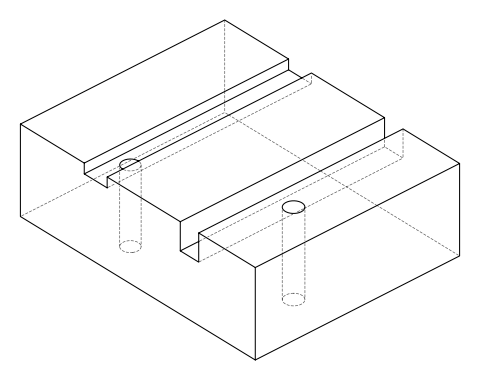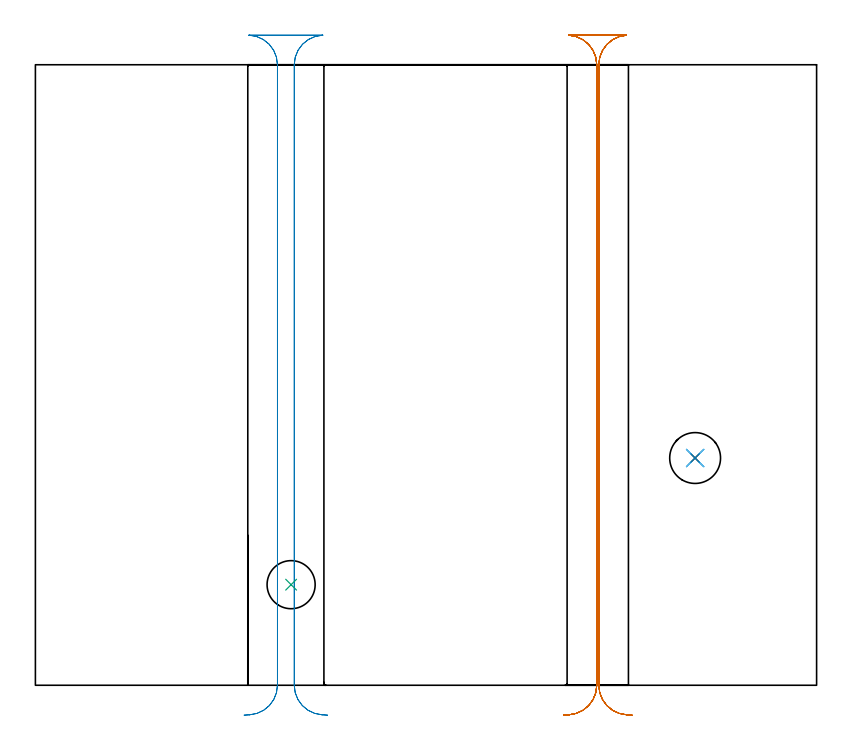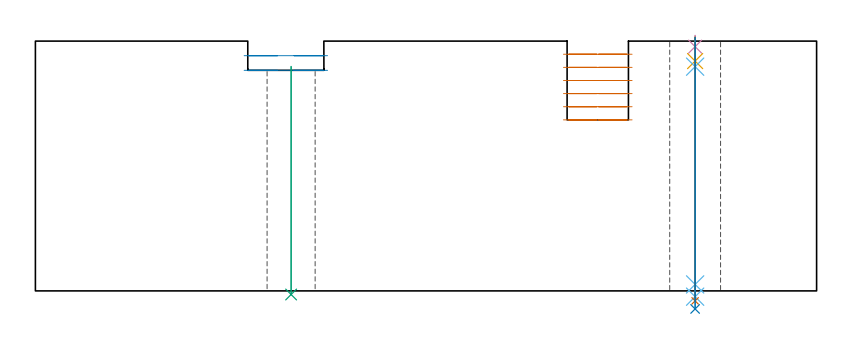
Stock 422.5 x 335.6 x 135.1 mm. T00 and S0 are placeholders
(PLAN: 8 operations, 6 tool changes, 15.4 min)
(1 MILL_RECTANGULAR_SLOT | SLOT_RECTANGULAR | UGT0201_004 | Follow Part, ap 8, ae 75% | 9.76 min | 473449 mm3)
(2 MILL_RECTANGULAR_SLOT_1 | SLOT_RECTANGULAR_1 | UGT0201_004 | Follow Part, ap 8, ae 75% | 3.29 min | 218007 mm3)
(3 INDEXABLE_INSERT_DRILL_THROUGH_HOLE_FROM_SOLID | STEP1HOLE | NXT0302_023 | 0.5 min | 63202 mm3)
(4 SPOT_DRILL | STEP1HOLE_1 | NXT0321_9005460120000 | 0.05 min | 358 mm3)
(5 DRILL_BLIND_HOLE_INTO_CENTER | STEP1HOLE_1 | UGT0301_192 | 0.05 min | 53 mm3)
(6 GUN_DRILL_THROUGH_HOLE | STEP1HOLE_1 | UGT0307_003 | 0.62 min | 4783 mm3)
(7 SPADE_DRILL_TO_ENLARGE_THROUGH_HOLE | STEP1HOLE_1 | UGT0306_008 | 0.57 min | 27208 mm3)
(8 DRILL_TO_ENLARGE_THROUGH_HOLE | STEP1HOLE_1 | UGT0301_390 | 0.59 min | 47714 mm3)
(TOOL UGT0201_004 | End Mill 32 mm | D32 FL53 Z6)
(TOOL NXT0302_023 | Index. Insert Drill 26mm [880-D2600L32-05] | D26 PA176 FL130 Z2)
(TOOL NXT0321_9005460120000 | NC Spot Drill, 142deg, 12mm, Carbide, Uncoated | D12 PA142 FL30 Z2)
(TOOL UGT0301_192 | Twist Drill 7.2 mm | D7.2 PA118 FL66 Z2)
(TOOL UGT0307_003 | Gun Drill 7 mm | D7 PA130 FL24 Z1)
(TOOL UGT0306_008 | Spade Drill 17.5mm | D17.5 PA132 FL10 Z2)
(TOOL UGT0301_390 | Twist Drill 27.5 mm | D27.5 PA118 FL165 Z2)
(OP 1 MILL_RECTANGULAR_SLOT)
G17 G21 G94 G90
T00 M6
G54
G17 G0 G90 X322.715 Y-16.154 S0 M3
G43 Z145.1 H0
Z128.
G94 G1 X319.721 Y-15.97 F250.
G2 X304.7 Y0. R16. F500.
G1 Y335.6
G2 X319.72 Y351.57 R16.
G1 Y351.6
X288.58
Y351.57
G2 X303.6 Y335.6 R16.
G1 Y0.
G2 X288.579 Y-15.97 R16.
G1 X285.585 Y-16.154 F250.
G0 X322.715 Z120.9
G1 X319.721 Y-15.97
G2 X304.7 Y0. R16. F500.
G1 Y335.6
G2 X319.72 Y351.57 R16.
G1 Y351.6
X288.58
Y351.57
G2 X303.6 Y335.6 R16.
G1 Y0.
G2 X288.579 Y-15.97 R16.
G1 X285.585 Y-16.154 F250.
G0 X322.715 Z113.8
G1 X319.721 Y-15.97
G2 X304.7 Y0. R16. F500.
G1 Y335.6
G2 X319.72 Y351.57 R16.
G1 Y351.6
X288.58
Y351.57
G2 X303.6 Y335.6 R16.
G1 Y0.
G2 X288.579 Y-15.97 R16.
G1 X285.585 Y-16.154 F250.
G0 X322.715 Z106.7
G1 X319.721 Y-15.97
G2 X304.7 Y0. R16. F500.
G1 Y335.6
G2 X319.72 Y351.57 R16.
G1 Y351.6
X288.58
Y351.57
G2 X303.6 Y335.6 R16.
G1 Y0.
G2 X288.579 Y-15.97 R16.
G1 X285.585 Y-16.154 F250.
G0 X322.715 Z99.6
G1 X319.721 Y-15.97
G2 X304.7 Y0. R16. F500.
G1 Y335.6
G2 X319.72 Y351.57 R16.
G1 Y351.6
X288.58
Y351.57
G2 X303.6 Y335.6 R16.
G1 Y0.
G2 X288.579 Y-15.97 R16.
G1 X285.585 Y-16.154 F250.
G0 X322.715 Z92.5
G1 X319.721 Y-15.97
G2 X304.7 Y0. R16. F500.
G1 Y335.6
G2 X319.72 Y351.57 R16.
G1 Y351.6
X288.58
Y351.57
G2 X303.6 Y335.6 R16.
G1 Y0.
G2 X288.579 Y-15.97 R16.
G1 X285.585 Y-16.154 F250.
G0 Z145.1
M5
M2
(OP 2 MILL_RECTANGULAR_SLOT_1)
G17 G21 G94 G90
T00 M6
G54
G17 G0 G90 X158.015 Y-16.154 S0 M3
G43 Z145.1 H0
Z127.2
G94 G1 X155.021 Y-15.97 F250.
G2 X140. Y0. R16. F500.
G1 Y335.6
G2 X155.434 Y351.59 R16.
G1 X115.466
G2 X130.9 Y335.6 R16.
G1 Y0.
G2 X115.879 Y-15.97 R16.
G1 X112.885 Y-16.154 F250.
G0 X158.015 Z119.3
G1 X155.021 Y-15.97
G2 X140. Y0. R16. F500.
G1 Y335.6
G2 X155.434 Y351.59 R16.
G1 X115.466
G2 X130.9 Y335.6 R16.
G1 Y0.
G2 X115.879 Y-15.97 R16.
G1 X112.885 Y-16.154 F250.
G0 Z145.1
M5
M2
(OP 3 INDEXABLE_INSERT_DRILL_THROUGH_HOLE_FROM_SOLID)
G17 G21 G94 G90
T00 M6
G54
G17 G0 G90 X138.3 Y54.4 S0 M3
G43 Z145.1 H1
G94 G81 G98 Z-1.954 F250. R121.3
G80
M5
M2
(OP 4 SPOT_DRILL)
G17 G21 G94 G90
T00 M6
G54
G17 G0 G90 X356.8 Y122.9 S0 M3
G43 Z145.1 H0
G94 G81 G98 Z132.1 F250. R138.1
G80
M5
M2
(OP 5 DRILL_BLIND_HOLE_INTO_CENTER)
G17 G21 G94 G90
T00 M6
G54
G17 G0 G90 X356.8 Y122.9 S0 M3
G43 Z145.1 H0
G94 G81 G98 Z124.3 F250. R137.1
G80
M5
M2
(OP 6 GUN_DRILL_THROUGH_HOLE)
G17 G21 G94 G90
T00 M6
G54
G17 G0 G90 X356.8 Y122.9 M8
G43 Z145.1 H0
Z133.003
S716 M3
G94 G1 Z121.271 F125. M26
G4 X.084
Z3.5 F250.
G4 X.084
Z-3.132 F125.
G4 X.084
M5
M9
G0 Z133.003
Z145.1
M2
(OP 7 SPADE_DRILL_TO_ENLARGE_THROUGH_HOLE)
G17 G21 G94 G90
T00 M6
G54
G17 G0 G90 X356.8 Y122.9 S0 M3
G43 Z145.1 H0
G94 G73 G98 Z-5.396 F250. Q15.611 R137.1
G80
M5
M2
(OP 8 DRILL_TO_ENLARGE_THROUGH_HOLE)
G17 G21 G94 G90
T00 M6
G54
G17 G0 G90 X356.8 Y122.9 S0 M3
G43 Z145.1 H0
G94 G73 G98 Z-9.762 F250. Q24.144 R137.1
G80
M5
M2
